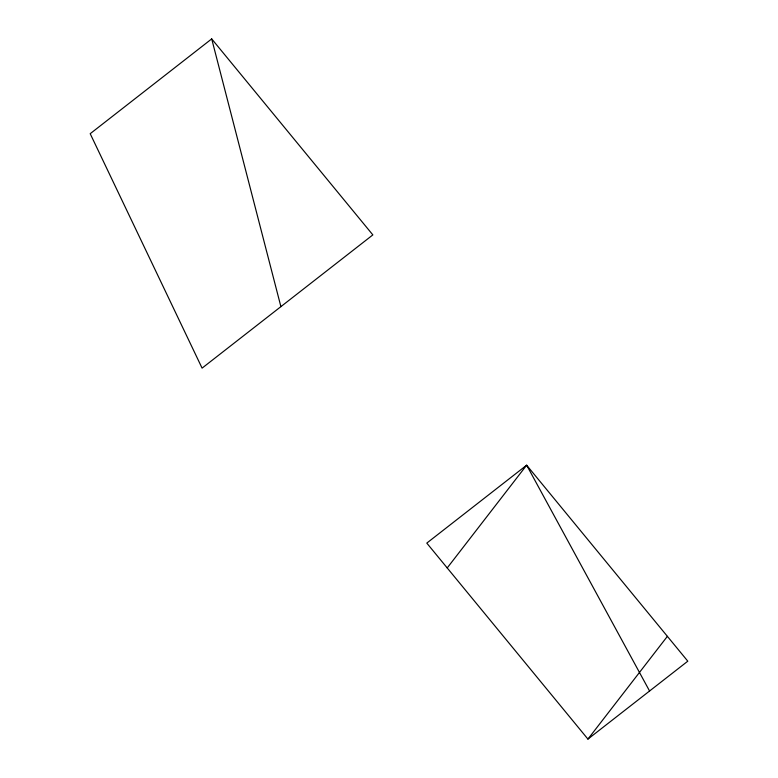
<?xml version="1.0" encoding="UTF-8"?>
<svg xmlns="http://www.w3.org/2000/svg" width="778" height="778" viewBox="0 0 778 778"><rect width="100%" height="100%" fill="white"/><g stroke="black" fill="none" stroke-linecap="round" stroke-linejoin="round"><path stroke-width="1.17" d="M447.214 567.94L526.657 465.186L687.801 661.183L587.935 739.1L426.791 543.102L526.657 465.186L649.572 691.01M587.935 739.1L667.378 636.346M211.704 38.9L90.199 133.699L202.086 368.13L372.847 234.898L211.704 38.9L280.897 306.639"/></g></svg>
